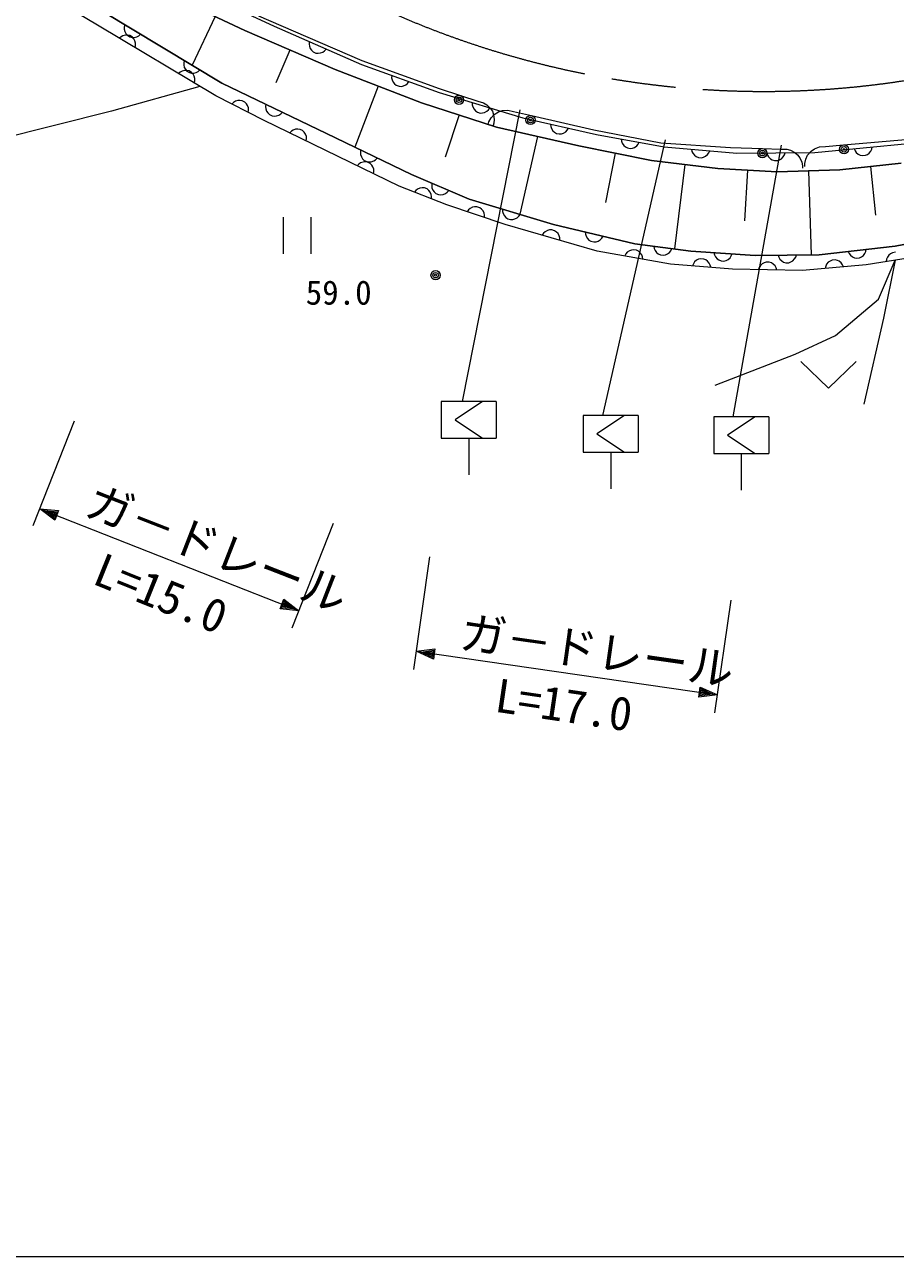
# Model space of a CAD drawing. Units: millimetres, scale not verified. Extents: x 40000 to 680000, y 20000 to 380000.
# Drawn here: x 290077 to 337490, y 205000 to 272053 of the extents above; entities that cross this region are included whole.
import ezdxf
from ezdxf.enums import TextEntityAlignment as Align

# ---------------------------------------------------------------- set-up
doc = ezdxf.new("R2010")
doc.units = ezdxf.units.MM
doc.header["$LTSCALE"] = 1000
doc.linetypes.add('CHAIN', pattern=[18.5, 12, -1.5, 3.5, -1.5])
for name, color, linetype, lineweight in [('M-BGD', 7, 'Continuous', 13), ('M-BMK', 2, 'CHAIN', 13), ('M-STR-HTXT', 7, 'Continuous', 13), ('M-STR-STRC', 7, 'Continuous', 13), ('M-TTL-BAND', 7, 'Continuous', 13)]:
    doc.layers.add(name, color=color, linetype=linetype, lineweight=lineweight)
doc.styles.add('ＭＳ ゴシック', font='')
doc.styles.get('ＭＳ ゴシック').set_extended_font_data('MS Gothic')

msp = doc.modelspace()

# ---------------------------------------------------------------- linework, layer by layer
at = {"layer": 'M-BGD'}
for p, q in [((294053, 272016), (286316, 276649)), ((296198, 275459), (303660, 271964)), ((302071, 271729), (295591, 274791)), ((295591, 274791), (302071, 271729)), ((300815, 268874), (294335, 272761)), ((294335, 272761), (300815, 268874)), ((300451, 272494), (299198, 269844)), ((302815, 272537), (304033, 272007)), ((300493, 268168), (294053, 272016)), ((295526, 272047), (295499, 271923)), ((295499, 271923), (295499, 271807)), ((295499, 271807), (295533, 271670)), ((295533, 271670), (295588, 271567)), ((295588, 271567), (295670, 271471)), ((306980, 269608), (302071, 271729)), ((302071, 271729), (306980, 269608)), ((303660, 271964), (308412, 269883)), ((304033, 272007), (308435, 270103)), ((295330, 271393), (295234, 271310)), ((295432, 271448), (295330, 271393)), ((295569, 271482), (295432, 271448)), ((295686, 271483), (295569, 271482)), ((295670, 271471), (295808, 271388)), ((295810, 271455), (295686, 271483)), ((295808, 271388), (295931, 271361)), ((295947, 271373), (295810, 271455)), ((295931, 271361), (296048, 271361)), ((296029, 271277), (295947, 271373)), ((296084, 271175), (296029, 271277)), ((296048, 271361), (296185, 271395)), ((296119, 271038), (296084, 271175)), ((296092, 270798), (296119, 270921)), ((296119, 270921), (296119, 271038)), ((296185, 271395), (296288, 271450)), ((296288, 271450), (296384, 271532)), ((305578, 271124), (305567, 270998)), ((305567, 270998), (305582, 270883)), ((304525, 270668), (303756, 268888)), ((305582, 270883), (305633, 270751)), ((305633, 270751), (305701, 270656)), ((305701, 270656), (305794, 270571)), ((305794, 270571), (305941, 270507)), ((305941, 270507), (306067, 270496)), ((306067, 270496), (306183, 270510)), ((306183, 270510), (306314, 270562)), ((306314, 270562), (306409, 270629)), ((306409, 270629), (306494, 270723)), ((298790, 269558), (298653, 269524)), ((298766, 270103), (298739, 269980)), ((298739, 269980), (298739, 269863)), ((298739, 269863), (298773, 269726)), ((298773, 269726), (298828, 269623)), ((298906, 269559), (298790, 269558)), ((298828, 269623), (298910, 269527)), ((299030, 269531), (298906, 269559)), ((299528, 269507), (299624, 269589)), ((311692, 267802), (306980, 269608)), ((306980, 269608), (311692, 267802)), ((308412, 269883), (312654, 268352)), ((308435, 270103), (312650, 268573)), ((298550, 269469), (298454, 269386)), ((298653, 269524), (298550, 269469)), ((298910, 269527), (299048, 269445)), ((299167, 269449), (299030, 269531)), ((299048, 269445), (299171, 269417)), ((299250, 269354), (299167, 269449)), ((299171, 269417), (299288, 269417)), ((299305, 269251), (299250, 269354)), ((299288, 269417), (299425, 269452)), ((299339, 269114), (299305, 269251)), ((299312, 268874), (299340, 268997)), ((299340, 268997), (299339, 269114)), ((299425, 269452), (299528, 269507)), ((310063, 269287), (310060, 269161)), ((310060, 269161), (310082, 269047)), ((310082, 269047), (310142, 268919)), ((310142, 268919), (310216, 268828)), ((310925, 268849), (311003, 268948)), ((299616, 268692), (294810, 267343)), ((306506, 266126), (300815, 268874)), ((300815, 268874), (306506, 266126)), ((309336, 268705), (308059, 265376)), ((310216, 268828), (310315, 268750)), ((310315, 268750), (310466, 268696)), ((310466, 268696), (310592, 268692)), ((310592, 268692), (310706, 268715)), ((310706, 268715), (310834, 268775)), ((310834, 268775), (310925, 268849)), ((312650, 268573), (313805, 268199)), ((312654, 268352), (317202, 266978)), ((303125, 266833), (300493, 268168)), ((301453, 267816), (301363, 267727)), ((301552, 267878), (301453, 267816)), ((301686, 267922), (301552, 267878)), ((301803, 267930), (301686, 267922)), ((301928, 267911), (301803, 267930)), ((302070, 267839), (301928, 267911)), ((302159, 267749), (302070, 267839)), ((302221, 267650), (302159, 267749)), ((302265, 267516), (302221, 267650)), ((303210, 267717), (303194, 267592)), ((303194, 267592), (303205, 267476)), ((315777, 266467), (311692, 267802)), ((311692, 267802), (315777, 266467)), ((313805, 268199), (314757, 267890)), ((314449, 267809), (314453, 267683)), ((314453, 267683), (314481, 267570)), ((314481, 267570), (314548, 267445)), ((314757, 267890), (315061, 267791)), ((315061, 267791), (315239, 267692)), ((315239, 267692), (315430, 267504)), ((294810, 267343), (286622, 265285)), ((302255, 267274), (302274, 267399)), ((302274, 267399), (302265, 267516)), ((303205, 267476), (303251, 267342)), ((303251, 267342), (303315, 267245)), ((303315, 267245), (303406, 267157)), ((303406, 267157), (303550, 267087)), ((303550, 267087), (303675, 267071)), ((303675, 267071), (303791, 267081)), ((303791, 267081), (303925, 267128)), ((303925, 267128), (304022, 267192)), ((304022, 267192), (304111, 267283)), ((313735, 267135), (312985, 264844)), ((314548, 267445), (314626, 267359)), ((314626, 267359), (314730, 267286)), ((314730, 267286), (314883, 267240)), ((314883, 267240), (315009, 267243)), ((315009, 267243), (315122, 267272)), ((315122, 267272), (315247, 267339)), ((315247, 267339), (315333, 267417)), ((315333, 267417), (315406, 267520)), ((315348, 266770), (315479, 266986)), ((315430, 267504), (315545, 267340)), ((315479, 266986), (315641, 267155)), ((315545, 267340), (315610, 267151)), ((315610, 267151), (315650, 266886)), ((315650, 266886), (315626, 266683)), ((315641, 267155), (315880, 267306)), ((315880, 267306), (316102, 267378)), ((316102, 267378), (316392, 267394)), ((316392, 267394), (316704, 267323)), ((316704, 267323), (317679, 267102)), ((317202, 266978), (321208, 266075)), ((317679, 267102), (321068, 266332)), ((310469, 263260), (303125, 266833)), ((304600, 266249), (304511, 266159)), ((304697, 266313), (304600, 266249)), ((304831, 266359), (304697, 266313)), ((304947, 266369), (304831, 266359)), ((305073, 266352), (304947, 266369)), ((305216, 266282), (305073, 266352)), ((305307, 266194), (305216, 266282)), ((315313, 266614), (315348, 266770)), ((315626, 266683), (315589, 266569)), ((320246, 265446), (315777, 266467)), ((315777, 266467), (320246, 265446)), ((318717, 266636), (318730, 266510)), ((318730, 266510), (318766, 266400)), ((318766, 266400), (318842, 266280)), ((318842, 266280), (318926, 266200)), ((318926, 266200), (319034, 266134)), ((319427, 266148), (319547, 266224)), ((319547, 266224), (319627, 266308)), ((319627, 266308), (319693, 266416)), ((321068, 266332), (324713, 265613)), ((305370, 266096), (305307, 266194)), ((305417, 265963), (305370, 266096)), ((305410, 265721), (305427, 265847)), ((305427, 265847), (305417, 265963)), ((311140, 263888), (306506, 266126)), ((306506, 266126), (311140, 263888)), ((318011, 265957), (317045, 261727)), ((319034, 266134), (319191, 266099)), ((319191, 266099), (319316, 266112)), ((319316, 266112), (319427, 266148)), ((321208, 266075), (324899, 265407)), ((322562, 265830), (322580, 265705)), ((322580, 265705), (322621, 265596)), ((322621, 265596), (322702, 265479)), ((323408, 265453), (323485, 265541)), ((323485, 265541), (323546, 265652)), ((324713, 265613), (328512, 265357)), ((333108, 265093), (338370, 265603)), ((334673, 265511), (338267, 265819)), ((308373, 265224), (308357, 265099)), ((308357, 265099), (308367, 264983)), ((308367, 264983), (308414, 264849)), ((324213, 264661), (320246, 265446)), ((320246, 265446), (324213, 264661)), ((322229, 265054), (321698, 262374)), ((322702, 265479), (322789, 265403)), ((322789, 265403), (322900, 265342)), ((322900, 265342), (323058, 265314)), ((323058, 265314), (323183, 265332)), ((323183, 265332), (323292, 265373)), ((323292, 265373), (323408, 265453)), ((324899, 265407), (328866, 265054)), ((326385, 265275), (326414, 265152)), ((326414, 265152), (326465, 265047)), ((326465, 265047), (326556, 264938)), ((326556, 264938), (326650, 264870)), ((326650, 264870), (326766, 264819)), ((327048, 264834), (327153, 264885)), ((327153, 264885), (327262, 264976)), ((327262, 264976), (327330, 265070)), ((327330, 265070), (327381, 265186)), ((328512, 265357), (330258, 265305)), ((328866, 265054), (333108, 265093)), ((330258, 265305), (331257, 265276)), ((330487, 265069), (330528, 264949)), ((330528, 264949), (330589, 264850)), ((331257, 265276), (331577, 265266)), ((331389, 264857), (331448, 264958)), ((331448, 264958), (331487, 265078)), ((331577, 265266), (331776, 265221)), ((331776, 265221), (332012, 265094)), ((332012, 265094), (332168, 264969)), ((332168, 264969), (332284, 264806)), ((332612, 264732), (332714, 264941)), ((332714, 264941), (332897, 265158)), ((332897, 265158), (333086, 265294)), ((333086, 265294), (333358, 265398)), ((333358, 265398), (333677, 265425)), ((333677, 265425), (334673, 265511)), ((335241, 265300), (335293, 265184)), ((335293, 265184), (335362, 265091)), ((335362, 265091), (335471, 265001)), ((335471, 265001), (335576, 264951)), ((335576, 264951), (335700, 264923)), ((335700, 264923), (335859, 264938)), ((335859, 264938), (335975, 264989)), ((335975, 264989), (336068, 265059)), ((336068, 265059), (336158, 265168)), ((336158, 265168), (336208, 265273)), ((336208, 265273), (336236, 265397)), ((308272, 264462), (308183, 264372)), ((308369, 264526), (308272, 264462)), ((308503, 264572), (308369, 264526)), ((308414, 264849), (308478, 264752)), ((308478, 264752), (308568, 264663)), ((308619, 264582), (308503, 264572)), ((308568, 264663), (308712, 264594)), ((308745, 264566), (308619, 264582)), ((308712, 264594), (308838, 264578)), ((308888, 264496), (308745, 264566)), ((308838, 264578), (308954, 264588)), ((308979, 264407), (308888, 264496)), ((308954, 264588), (309088, 264635)), ((309043, 264310), (308979, 264407)), ((309089, 264176), (309043, 264310)), ((309088, 264635), (309185, 264699)), ((309185, 264699), (309273, 264789)), ((327826, 264229), (324213, 264661)), ((324213, 264661), (327826, 264229)), ((326019, 264445), (325468, 259841)), ((326766, 264819), (326925, 264805)), ((326925, 264805), (327048, 264834)), ((331046, 264033), (327826, 264229)), ((327826, 264229), (331046, 264033)), ((330589, 264850), (330690, 264751)), ((330690, 264751), (330790, 264692)), ((330790, 264692), (330911, 264653)), ((330911, 264653), (331071, 264654)), ((331071, 264654), (331190, 264695)), ((331190, 264695), (331290, 264756)), ((331290, 264756), (331389, 264857)), ((332284, 264806), (332396, 264562)), ((332396, 264562), (332431, 264361)), ((332431, 264361), (332427, 264241)), ((332553, 264486), (332612, 264732)), ((332566, 264327), (332553, 264486)), ((337801, 264504), (334463, 264151)), ((334463, 264151), (337801, 264504)), ((336132, 264327), (336413, 261672)), ((309082, 263935), (309099, 264060)), ((309099, 264060), (309089, 264176)), ((314282, 262553), (311140, 263888)), ((311140, 263888), (314282, 262553)), ((329436, 264131), (329268, 261375)), ((334463, 264151), (331046, 264033)), ((331046, 264033), (334463, 264151)), ((332754, 264092), (332912, 259525)), ((313061, 262239), (310469, 263260)), ((311381, 263030), (311300, 262933)), ((311473, 263101), (311381, 263030)), ((311603, 263157), (311473, 263101)), ((311718, 263176), (311603, 263157)), ((311844, 263170), (311718, 263176)), ((311993, 263111), (311844, 263170)), ((312090, 263030), (311993, 263111)), ((312161, 262937), (312090, 263030)), ((312218, 262808), (312161, 262937)), ((312251, 263416), (312241, 263290)), ((312241, 263290), (312257, 263174)), ((312257, 263174), (312310, 263043)), ((312310, 263043), (312378, 262949)), ((312378, 262949), (312473, 262865)), ((312473, 262865), (312621, 262803)), ((312862, 262809), (312993, 262862)), ((312993, 262862), (313088, 262930)), ((313088, 262930), (313171, 263025)), ((312237, 262693), (312218, 262808)), ((312230, 262566), (312237, 262693)), ((312621, 262803), (312747, 262793)), ((312747, 262793), (312862, 262809)), ((316242, 261179), (313061, 262239)), ((318877, 261179), (314282, 262553)), ((314282, 262553), (318877, 261179)), ((304160, 261574), (304160, 259575)), ((305680, 259575), (305680, 261574)), ((314253, 261968), (314177, 261867)), ((314342, 262044), (314253, 261968)), ((314468, 262108), (314342, 262044)), ((314582, 262133), (314468, 262108)), ((314708, 262133), (314582, 262133)), ((314860, 262082), (314708, 262133)), ((314961, 262006), (314860, 262082)), ((315037, 261918), (314961, 262006)), ((315100, 261791), (315037, 261918)), ((315126, 261678), (315100, 261791)), ((315126, 261551), (315126, 261678)), ((316101, 262010), (316104, 261883)), ((316104, 261883), (316133, 261770)), ((316133, 261770), (316200, 261646)), ((316200, 261646), (316279, 261560)), ((316279, 261560), (316382, 261487)), ((316775, 261474), (316900, 261541)), ((316900, 261541), (316986, 261620)), ((316986, 261620), (317058, 261723)), ((321246, 259726), (316242, 261179)), ((316382, 261487), (316536, 261441)), ((316536, 261441), (316662, 261445)), ((316662, 261445), (316775, 261474)), ((318545, 260844), (318421, 260775)), ((318658, 260873), (318545, 260844)), ((318784, 260878), (318658, 260873)), ((318938, 260834), (318784, 260878)), ((323296, 260119), (318877, 261179)), ((318877, 261179), (323296, 260119)), ((318336, 260696), (318264, 260592)), ((318421, 260775), (318336, 260696)), ((319042, 260762), (318938, 260834)), ((319121, 260676), (319042, 260762)), ((319189, 260552), (319121, 260676)), ((319219, 260440), (319189, 260552)), ((319224, 260313), (319219, 260440)), ((320600, 260766), (320611, 260640)), ((320611, 260640), (320646, 260529)), ((320646, 260529), (320720, 260408)), ((320720, 260408), (320803, 260326)), ((320803, 260326), (320910, 260259)), ((320910, 260259), (321066, 260222)), ((321066, 260222), (321192, 260233)), ((321192, 260233), (321303, 260268)), ((321303, 260268), (321424, 260342)), ((321424, 260342), (321505, 260425)), ((321505, 260425), (321572, 260532)), ((341675, 260787), (337473, 260001)), ((337473, 260001), (341675, 260787)), ((325252, 259020), (321246, 259726)), ((322817, 259571), (322756, 259460)), ((322893, 259659), (322817, 259571)), ((323009, 259740), (322893, 259659)), ((323118, 259782), (323009, 259740)), ((323243, 259800), (323118, 259782)), ((323401, 259773), (323243, 259800)), ((326359, 259726), (323296, 260119)), ((323296, 260119), (326359, 259726)), ((323512, 259712), (323401, 259773)), ((323600, 259636), (323512, 259712)), ((323681, 259520), (323600, 259636)), ((323723, 259411), (323681, 259520)), ((324331, 259986), (324356, 259862)), ((324356, 259862), (324402, 259755)), ((324402, 259755), (324489, 259644)), ((324489, 259644), (324580, 259571)), ((324580, 259571), (324694, 259516)), ((324694, 259516), (324853, 259496)), ((324853, 259496), (324977, 259520)), ((324977, 259520), (325084, 259567)), ((325084, 259567), (325196, 259654)), ((325196, 259654), (325268, 259745)), ((325268, 259745), (325323, 259859)), ((329854, 259491), (326359, 259726)), ((326359, 259726), (329854, 259491)), ((327608, 259642), (327639, 259520)), ((327639, 259520), (327693, 259416)), ((328557, 259458), (328605, 259575)), ((333349, 259530), (329854, 259491)), ((329854, 259491), (333349, 259530)), ((331102, 259505), (331143, 259385)), ((332063, 259396), (332102, 259516)), ((337473, 260001), (333349, 259530)), ((333349, 259530), (337473, 260001)), ((334915, 259709), (334968, 259594)), ((334968, 259594), (335039, 259502)), ((335039, 259502), (335150, 259414)), ((335746, 259482), (335834, 259593)), ((335834, 259593), (335882, 259699)), ((335882, 259699), (335908, 259822)), ((337138, 259504), (337055, 259389)), ((337228, 259579), (337138, 259504)), ((337340, 259637), (337228, 259579)), ((337498, 259663), (337340, 259637)), ((323741, 259286), (323723, 259411)), ((328629, 258745), (325252, 259020)), ((326492, 259039), (326442, 258923)), ((326560, 259134), (326492, 259039)), ((326667, 259225), (326560, 259134)), ((326772, 259277), (326667, 259225)), ((326895, 259307), (326772, 259277)), ((327054, 259294), (326895, 259307)), ((327171, 259245), (327054, 259294)), ((327265, 259177), (327171, 259245)), ((327357, 259069), (327265, 259177)), ((327409, 258964), (327357, 259069)), ((327439, 258842), (327409, 258964)), ((327693, 259416), (327786, 259310)), ((327786, 259310), (327881, 259243)), ((327881, 259243), (327998, 259195)), ((327998, 259195), (328158, 259184)), ((328158, 259184), (328280, 259216)), ((328280, 259216), (328384, 259269)), ((328384, 259269), (328491, 259362)), ((328491, 259362), (328557, 259458)), ((330077, 258835), (330034, 258716)), ((330139, 258934), (330077, 258835)), ((330241, 259032), (330139, 258934)), ((330342, 259089), (330241, 259032)), ((330463, 259127), (330342, 259089)), ((330623, 259124), (330463, 259127)), ((330742, 259081), (330623, 259124)), ((330840, 259019), (330742, 259081)), ((330938, 258917), (330840, 259019)), ((330996, 258816), (330938, 258917)), ((331143, 259385), (331204, 259286)), ((331204, 259286), (331305, 259187)), ((331305, 259187), (331406, 259128)), ((331406, 259128), (331526, 259090)), ((331526, 259090), (331686, 259092)), ((331686, 259092), (331806, 259133)), ((331806, 259133), (331905, 259194)), ((331905, 259194), (332004, 259295)), ((332004, 259295), (332063, 259396)), ((335895, 258980), (332439, 258666)), ((333698, 258901), (333669, 258778)), ((333748, 259006), (333698, 258901)), ((333839, 259115), (333748, 259006)), ((333933, 259184), (333839, 259115)), ((334049, 259234), (333933, 259184)), ((334208, 259249), (334049, 259234)), ((334331, 259220), (334208, 259249)), ((334436, 259169), (334331, 259220)), ((334545, 259079), (334436, 259169)), ((334614, 258984), (334545, 259079)), ((334665, 258869), (334614, 258984)), ((335150, 259414), (335256, 259366)), ((335256, 259366), (335379, 259339)), ((335379, 259339), (335538, 259358)), ((335538, 259358), (335653, 259411)), ((335653, 259411), (335746, 259482)), ((339076, 259491), (335895, 258980)), ((336567, 257099), (337483, 259235)), ((337483, 259235), (336848, 256069)), ((337012, 259281), (336992, 259156)), ((337055, 259389), (337012, 259281)), ((332439, 258666), (328629, 258745)), ((331034, 258695), (330996, 258816)), ((334228, 255134), (336567, 257099)), ((336848, 256069), (335772, 251392)), ((332029, 254105), (334228, 255134)), ((327677, 252421), (332029, 254105)), ((332351, 253706), (333851, 252267)), ((333851, 252267), (335351, 253706))]:
    msp.add_line(p, q, dxfattribs=at)
for centre, major_axis in [((313728, 267961), (250, 0)), ((313728, 267961), (150, 0)), ((313728, 267961), (50, 0)), ((317624, 266858), (250, 0)), ((317624, 266858), (150, 0)), ((317624, 266858), (50, 0)), ((330250, 265055), (250, 0)), ((330250, 265055), (150, 0)), ((330250, 265055), (50, 0)), ((334694, 265262), (250, 0)), ((334694, 265262), (150, 0)), ((334694, 265262), (50, 0)), ((312454, 258411), (250, 0)), ((312454, 258411), (150, 0)), ((312454, 258411), (50, 0))]:
    msp.add_ellipse(centre, major_axis=major_axis, ratio=0.999761, dxfattribs=at)
at = {"layer": 'M-BMK'}
msp.add_ellipse((330326, 318401), major_axis=(49995, 0), ratio=0.999761, start_param=4.275913, end_param=5.190565, dxfattribs=at)
at = {"layer": 'M-STR-HTXT'}
for p, q in [((292772, 250464), (290530, 244772)), ((290896, 245702), (305017, 240145)), ((290896, 245702), (291929, 245596)), ((291724, 245075), (290896, 245702)), ((291157, 245599), (291863, 245536)), ((291716, 245164), (291157, 245599)), ((291306, 245541), (291796, 245477)), ((291708, 245253), (291306, 245541)), ((291529, 245453), (291730, 245417)), ((291700, 245343), (291529, 245453)), ((291730, 245417), (291700, 245343)), ((291796, 245477), (291708, 245253)), ((291863, 245536), (291716, 245164)), ((291929, 245596), (291724, 245075)), ((304650, 239214), (306892, 244907)), ((312130, 243080), (311247, 236947)), ((303984, 240250), (304189, 240771)), ((304189, 240771), (305017, 240145)), ((305017, 240145), (303984, 240250)), ((304050, 240310), (304197, 240682)), ((304756, 240247), (304050, 240310)), ((304117, 240370), (304205, 240593)), ((304607, 240306), (304117, 240370)), ((304183, 240430), (304213, 240504)), ((304384, 240394), (304183, 240430)), ((304197, 240682), (304756, 240247)), ((304205, 240593), (304607, 240306)), ((304213, 240504), (304384, 240394)), ((327667, 234584), (328550, 240716)), ((311389, 237937), (312419, 238071)), ((312419, 238071), (312339, 237517)), ((311389, 237937), (327809, 235573)), ((312339, 237517), (311389, 237937)), ((311666, 237897), (312368, 237998)), ((312311, 237602), (311666, 237897)), ((311824, 237874), (312317, 237924)), ((312282, 237687), (311824, 237874)), ((312062, 237840), (312266, 237851)), ((312254, 237772), (312062, 237840)), ((312266, 237851), (312254, 237772)), ((312317, 237924), (312282, 237687)), ((312368, 237998), (312311, 237602)), ((326780, 235438), (326860, 235993)), ((327809, 235573), (326780, 235438)), ((326831, 235512), (326888, 235908)), ((327532, 235613), (326831, 235512)), ((326860, 235993), (327809, 235573)), ((326882, 235585), (326916, 235823)), ((327374, 235636), (326882, 235585)), ((326888, 235908), (327532, 235613)), ((326916, 235823), (327374, 235636)), ((326933, 235659), (326944, 235738)), ((327137, 235670), (326933, 235659)), ((326944, 235738), (327137, 235670))]:
    msp.add_line(p, q, dxfattribs=at)
at = {"layer": 'M-STR-STRC'}
for p, q in [((313924, 251542), (317055, 267412)), ((324956, 265775), (321539, 250777)), ((328657, 250701), (331290, 265491)), ((315762, 251542), (312762, 251542)), ((312762, 251542), (312762, 249543)), ((315012, 251542), (313512, 250542)), ((315762, 251542), (315762, 249543)), ((323488, 250777), (320488, 250777)), ((320488, 250777), (320488, 248778)), ((322738, 250777), (321238, 249778)), ((323488, 250777), (323488, 248778)), ((313512, 250542), (315012, 249543)), ((330602, 250701), (327602, 250701)), ((327602, 250701), (327602, 248701)), ((329852, 250701), (328352, 249701)), ((330602, 250701), (330602, 248701)), ((312762, 249543), (315762, 249543)), ((314262, 249543), (314262, 247543)), ((321238, 249778), (322738, 248778)), ((328352, 249701), (329852, 248701)), ((320488, 248778), (323488, 248778)), ((321988, 248778), (321988, 246779)), ((327602, 248701), (330602, 248701)), ((329102, 248701), (329102, 246702))]:
    msp.add_line(p, q, dxfattribs=at)
at = {"layer": 'M-TTL-BAND'}
msp.add_line((40000, 205000), (579000, 205000), dxfattribs=at)

# ---------------------------------------------------------------- texts
at = {"layer": 'M-STR-HTXT', "style": 'ＭＳ ゴシック'}
msp.add_text('59.0', height=1320, dxfattribs=at).set_placement((305382, 256413), align=Align.BOTTOM_LEFT)
for s, rotation, p in [('ガ－ドレール', 338.705, (293049, 244877)), ('L=15.0', 338.005, (293481, 241135)), ('ガ－ドレール', 351.902, (313625, 237567)), ('L=17.0', 351.602, (315533, 234117))]:
    msp.add_text(s, height=1833, rotation=rotation, dxfattribs=at).set_placement(p, align=Align.BOTTOM_LEFT)

doc.saveas('drawing.dxf')
